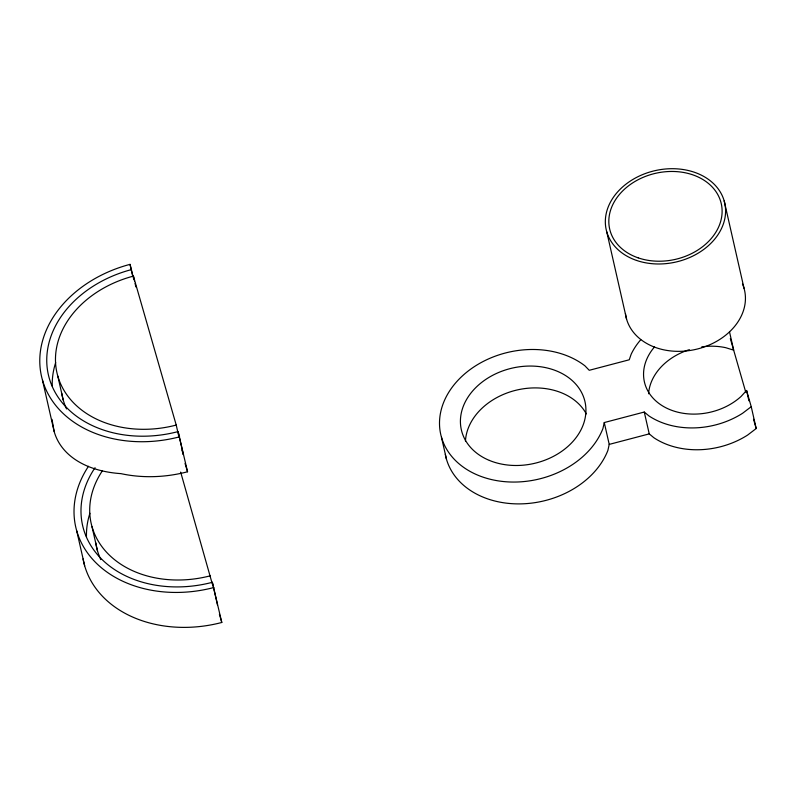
<?xml version="1.0" encoding="UTF-8"?>
<svg xmlns="http://www.w3.org/2000/svg" width="796" height="796" viewBox="0 0 796 796"><rect width="100%" height="100%" fill="white"/><g stroke="black" fill="none" stroke-linecap="round" stroke-linejoin="round"><path stroke-width="1.19" d="M654.541 346.897A57.222 44.158 -12.8 0 0 663.745 406.617A57.222 44.158 -12.8 0 0 741.076 396.458L746.578 390.468L751.235 406.686L742.628 413.253A74.824 57.74 -12.8 0 1 648.909 415.9L644.272 412.039L604.263 422.557L602.94 428.527A84.515 65.212 -12.8 0 1 484.465 477.62A84.515 65.212 -12.8 0 1 456.844 381.533A84.515 65.212 -12.8 0 1 584.911 365.812L589.239 370.299L629.248 359.782L631.178 354.2A74.824 57.74 -12.8 0 1 640.75 339.723M604.263 422.557L609.219 444.397L607.905 450.367A84.515 65.212 -12.8 0 1 521.29 503.868A84.515 65.212 -12.8 0 1 445.312 454.367M751.235 406.686L756.2 428.527L747.583 435.094A74.824 57.74 -12.8 0 1 653.874 437.74L649.237 433.88L644.272 412.039M609.219 444.397L649.237 433.88M185.05 463.481L187.548 471.769A116.206 89.669 -12.8 0 1 120.952 473.64A119.529 74.336 -21.6 0 1 54.138 431.452L42.477 380.12A116.206 89.669 -12.8 0 1 130.027 264.362L133.718 279.197M730.34 338.569L745.693 391.99M753.533 419.253L756.2 428.527M63.252 400.119L57.8 376.09A100.356 77.441 -12.8 0 1 133.41 276.113L176.224 425.064L178.961 437.074M131.529 269.585A109.161 84.227 -12.8 0 0 49.282 378.329A109.161 84.227 -12.8 0 0 178.105 431.591L187.548 471.769M181.995 450.178L183.249 454.526M180.662 472.098L212.373 584.174M95.052 467.7A109.161 84.227 -12.8 0 0 102.117 559.588A109.161 84.227 -12.8 0 0 212.343 582.304L221.786 622.472A116.206 89.669 -12.8 0 1 83.063 558.921M219.398 614.144L221.786 622.472M724.181 200.9L744.031 288.271M746.578 390.468L748.927 400.816M729.494 331.763L733.673 350.15L725.743 347.693A57.222 44.158 -12.8 0 0 701.764 346.857M606.731 231.775L626.581 319.146M441.472 437.253L446.437 459.093M178.105 431.591L183.289 454.416M212.343 582.304L217.527 605.119M133.41 276.113L134.504 280.918M135.051 283.326L135.867 286.928M130.027 264.362L132.763 276.411M92.037 526.803L97.49 550.832M76.715 530.832L84.655 565.777M51.999 419.353L54.138 431.452M648.581 393.771A57.222 44.158 -12.8 0 1 689.366 349.653M742.479 283.923A60.745 46.874 -12.8 0 1 697.545 348.966A60.745 46.874 -12.8 0 1 625.437 313.505M213.845 587.528A116.206 89.669 -12.8 0 1 96.813 563.648A116.206 89.669 -12.8 0 1 88.485 466.287M210.462 575.767A100.356 77.441 -12.8 0 1 109.241 554.991A100.356 77.441 -12.8 0 1 102.455 470.685M86.466 536.733A109.161 84.227 -12.8 0 1 89.908 513.271M100.784 559.618A100.356 77.441 -12.8 0 1 95.779 542.822M52.228 386.02A109.161 84.227 -12.8 0 1 55.67 362.568M179.607 436.815A116.206 89.669 -12.8 0 1 42.477 380.12M176.224 425.064A100.356 77.441 -12.8 0 1 57.8 376.09M66.546 408.915A100.356 77.441 -12.8 0 1 61.72 393.274M465.451 441.004A63.382 48.904 -12.8 0 1 517.539 389.871A63.382 48.904 -12.8 0 1 586.314 413.92M638.163 257.854A57.222 44.158 -12.8 0 0 722.101 210.363A57.222 44.158 -12.8 0 0 636.113 180.811A57.222 44.158 -12.8 0 0 638.163 257.854M636.482 260.411A60.745 46.874 -12.8 0 0 725.584 209.995A60.745 46.874 -12.8 0 0 634.312 178.622A60.745 46.874 -12.8 0 0 636.482 260.411M489.401 460.426A63.382 48.904 -12.8 0 0 585.866 412.388A63.382 48.904 -12.8 0 0 494.256 374.508A63.382 48.904 -12.8 0 0 489.401 460.426"/></g></svg>
